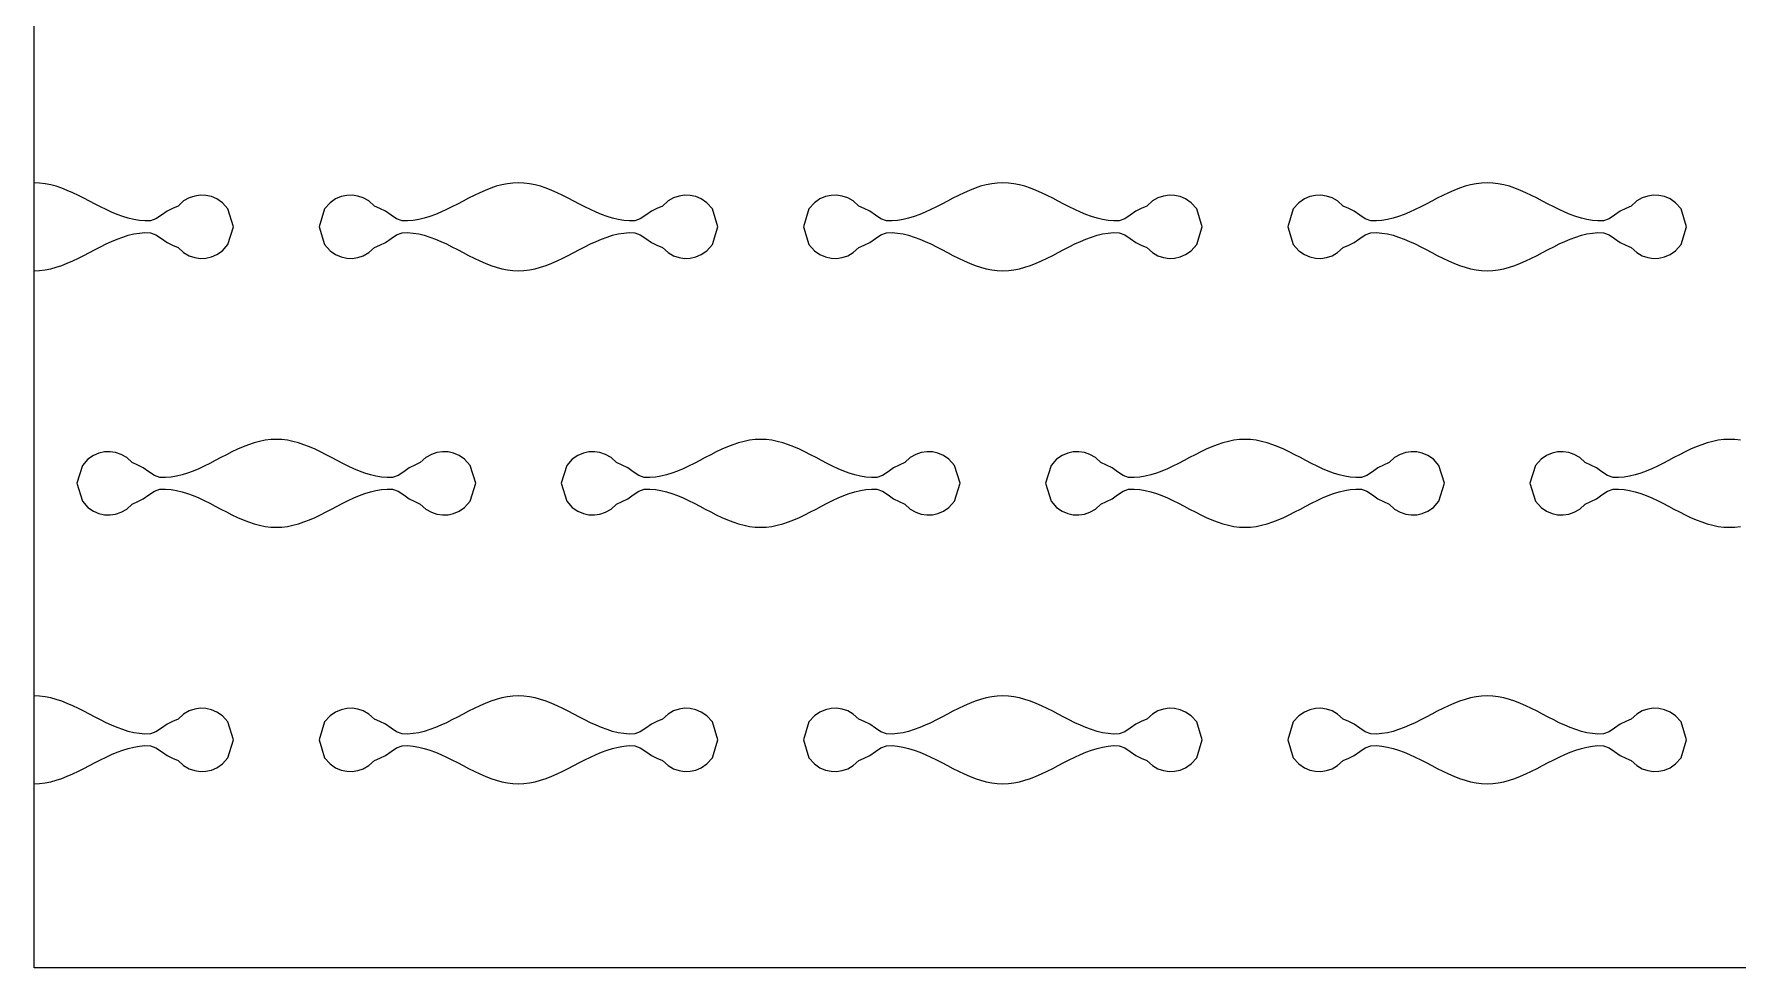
# Model space of a CAD drawing. Header units: millimetres. Extents: x 0 to 120, y 0 to 70.
# Drawn here: x 0 to 59.8, y 0 to 32.8 of the extents above; entities that cross this region are included whole.
import ezdxf

# ---------------------------------------------------------------- set-up
doc = ezdxf.new("R2010")
doc.units = ezdxf.units.MM
doc.layers.add('CUT', color=1, linetype='CONTINUOUS')

msp = doc.modelspace()

# ---------------------------------------------------------------- linework, layer by layer
at = {"layer": 'CUT'}
for points in [[(0, 70), (120, 70), (120, 0), (0, 0), (0, 70)], [(0, 24.46), (0, 24.46), (0.1944, 24.4678), (0.3889, 24.4909), (0.5833, 24.5289), (0.7778, 24.5808), (0.9722, 24.6454), (1.1667, 24.7213), (1.3611, 24.8067), (1.5556, 24.8996), (1.75, 24.9978), (1.9444, 25.0991), (2.1389, 25.2011), (2.3333, 25.3014), (2.5278, 25.3978), (2.7222, 25.488), (2.9167, 25.5698), (3.1111, 25.6414), (3.3056, 25.7012), (3.5, 25.7477), (3.6944, 25.7799), (3.8889, 25.797), (4.0833, 25.793), (4.2778, 25.7199), (4.4722, 25.5914), (4.6667, 25.4541), (4.8611, 25.3579), (5.0556, 25.2712), (5.25, 25.0954), (5.4444, 24.9852), (5.6389, 24.9203), (5.8333, 24.8927), (6.0278, 24.8996), (6.2222, 24.9418), (6.4167, 25.0236), (6.6111, 25.1567), (6.8056, 25.3728), (7, 26), (7, 26), (6.8056, 26.6272), (6.6111, 26.8433), (6.4167, 26.9764), (6.2222, 27.0582), (6.0278, 27.1004), (5.8333, 27.1073), (5.6389, 27.0797), (5.4444, 27.0148), (5.25, 26.9046), (5.0556, 26.7288), (4.8611, 26.6421), (4.6667, 26.5459), (4.4722, 26.4086), (4.2778, 26.2801), (4.0833, 26.207), (3.8889, 26.203), (3.6944, 26.2201), (3.5, 26.2523), (3.3056, 26.2988), (3.1111, 26.3586), (2.9167, 26.4302), (2.7222, 26.512), (2.5278, 26.6022), (2.3333, 26.6986), (2.1389, 26.7989), (1.9444, 26.9009), (1.75, 27.0022), (1.5556, 27.1004), (1.3611, 27.1933), (1.1667, 27.2787), (0.9722, 27.3546), (0.7778, 27.4192), (0.5833, 27.4711), (0.3889, 27.5091), (0.1944, 27.5322), (0, 27.54), (0, 27.54)], [(10, 26), (10.1944, 25.3728), (10.3889, 25.1567), (10.5833, 25.0236), (10.7778, 24.9418), (10.9722, 24.8996), (11.1667, 24.8927), (11.3611, 24.9203), (11.5556, 24.9852), (11.75, 25.0954), (11.9444, 25.2712), (12.1389, 25.3579), (12.3333, 25.4541), (12.5278, 25.5914), (12.7222, 25.7199), (12.9167, 25.793), (13.1111, 25.797), (13.3056, 25.7799), (13.5, 25.7477), (13.6944, 25.7012), (13.8889, 25.6414), (14.0833, 25.5698), (14.2778, 25.488), (14.4722, 25.3978), (14.6667, 25.3014), (14.8611, 25.2011), (15.0556, 25.0991), (15.25, 24.9978), (15.4444, 24.8996), (15.6389, 24.8067), (15.8333, 24.7213), (16.0278, 24.6454), (16.2222, 24.5808), (16.4167, 24.5289), (16.6111, 24.4909), (16.8056, 24.4678), (17, 24.46), (17.1944, 24.4678), (17.3889, 24.4909), (17.5833, 24.5289), (17.7778, 24.5808), (17.9722, 24.6454), (18.1667, 24.7213), (18.3611, 24.8067), (18.5556, 24.8996), (18.75, 24.9978), (18.9444, 25.0991), (19.1389, 25.2011), (19.3333, 25.3014), (19.5278, 25.3978), (19.7222, 25.488), (19.9167, 25.5698), (20.1111, 25.6414), (20.3056, 25.7012), (20.5, 25.7477), (20.6944, 25.7799), (20.8889, 25.797), (21.0833, 25.793), (21.2778, 25.7199), (21.4722, 25.5914), (21.6667, 25.4541), (21.8611, 25.3579), (22.0556, 25.2712), (22.25, 25.0954), (22.4444, 24.9852), (22.6389, 24.9203), (22.8333, 24.8927), (23.0278, 24.8996), (23.2222, 24.9418), (23.4167, 25.0236), (23.6111, 25.1567), (23.8056, 25.3728), (24, 26), (24, 26), (23.8056, 26.6272), (23.6111, 26.8433), (23.4167, 26.9764), (23.2222, 27.0582), (23.0278, 27.1004), (22.8333, 27.1073), (22.6389, 27.0797), (22.4444, 27.0148), (22.25, 26.9046), (22.0556, 26.7288), (21.8611, 26.6421), (21.6667, 26.5459), (21.4722, 26.4086), (21.2778, 26.2801), (21.0833, 26.207), (20.8889, 26.203), (20.6944, 26.2201), (20.5, 26.2523), (20.3056, 26.2988), (20.1111, 26.3586), (19.9167, 26.4302), (19.7222, 26.512), (19.5278, 26.6022), (19.3333, 26.6986), (19.1389, 26.7989), (18.9444, 26.9009), (18.75, 27.0022), (18.5556, 27.1004), (18.3611, 27.1933), (18.1667, 27.2787), (17.9722, 27.3546), (17.7778, 27.4192), (17.5833, 27.4711), (17.3889, 27.5091), (17.1944, 27.5322), (17, 27.54), (16.8056, 27.5322), (16.6111, 27.5091), (16.4167, 27.4711), (16.2222, 27.4192), (16.0278, 27.3546), (15.8333, 27.2787), (15.6389, 27.1933), (15.4444, 27.1004), (15.25, 27.0022), (15.0556, 26.9009), (14.8611, 26.7989), (14.6667, 26.6986), (14.4722, 26.6022), (14.2778, 26.512), (14.0833, 26.4302), (13.8889, 26.3586), (13.6944, 26.2988), (13.5, 26.2523), (13.3056, 26.2201), (13.1111, 26.203), (12.9167, 26.207), (12.7222, 26.2801), (12.5278, 26.4086), (12.3333, 26.5459), (12.1389, 26.6421), (11.9444, 26.7288), (11.75, 26.9046), (11.5556, 27.0148), (11.3611, 27.0797), (11.1667, 27.1073), (10.9722, 27.1004), (10.7778, 27.0582), (10.5833, 26.9764), (10.3889, 26.8433), (10.1944, 26.6272), (10, 26), (10, 26)], [(27, 26), (27.1944, 25.3728), (27.3889, 25.1567), (27.5833, 25.0236), (27.7778, 24.9418), (27.9722, 24.8996), (28.1667, 24.8927), (28.3611, 24.9203), (28.5556, 24.9852), (28.75, 25.0954), (28.9444, 25.2712), (29.1389, 25.3579), (29.3333, 25.4541), (29.5278, 25.5914), (29.7222, 25.7199), (29.9167, 25.793), (30.1111, 25.797), (30.3056, 25.7799), (30.5, 25.7477), (30.6944, 25.7012), (30.8889, 25.6414), (31.0833, 25.5698), (31.2778, 25.488), (31.4722, 25.3978), (31.6667, 25.3014), (31.8611, 25.2011), (32.0556, 25.0991), (32.25, 24.9978), (32.4444, 24.8996), (32.6389, 24.8067), (32.8333, 24.7213), (33.0278, 24.6454), (33.2222, 24.5808), (33.4167, 24.5289), (33.6111, 24.4909), (33.8056, 24.4678), (34, 24.46), (34.1944, 24.4678), (34.3889, 24.4909), (34.5833, 24.5289), (34.7778, 24.5808), (34.9722, 24.6454), (35.1667, 24.7213), (35.3611, 24.8067), (35.5556, 24.8996), (35.75, 24.9978), (35.9444, 25.0991), (36.1389, 25.2011), (36.3333, 25.3014), (36.5278, 25.3978), (36.7222, 25.488), (36.9167, 25.5698), (37.1111, 25.6414), (37.3056, 25.7012), (37.5, 25.7477), (37.6944, 25.7799), (37.8889, 25.797), (38.0833, 25.793), (38.2778, 25.7199), (38.4722, 25.5914), (38.6667, 25.4541), (38.8611, 25.3579), (39.0556, 25.2712), (39.25, 25.0954), (39.4444, 24.9852), (39.6389, 24.9203), (39.8333, 24.8927), (40.0278, 24.8996), (40.2222, 24.9418), (40.4167, 25.0236), (40.6111, 25.1567), (40.8056, 25.3728), (41, 26), (41, 26), (40.8056, 26.6272), (40.6111, 26.8433), (40.4167, 26.9764), (40.2222, 27.0582), (40.0278, 27.1004), (39.8333, 27.1073), (39.6389, 27.0797), (39.4444, 27.0148), (39.25, 26.9046), (39.0556, 26.7288), (38.8611, 26.6421), (38.6667, 26.5459), (38.4722, 26.4086), (38.2778, 26.2801), (38.0833, 26.207), (37.8889, 26.203), (37.6944, 26.2201), (37.5, 26.2523), (37.3056, 26.2988), (37.1111, 26.3586), (36.9167, 26.4302), (36.7222, 26.512), (36.5278, 26.6022), (36.3333, 26.6986), (36.1389, 26.7989), (35.9444, 26.9009), (35.75, 27.0022), (35.5556, 27.1004), (35.3611, 27.1933), (35.1667, 27.2787), (34.9722, 27.3546), (34.7778, 27.4192), (34.5833, 27.4711), (34.3889, 27.5091), (34.1944, 27.5322), (34, 27.54), (33.8056, 27.5322), (33.6111, 27.5091), (33.4167, 27.4711), (33.2222, 27.4192), (33.0278, 27.3546), (32.8333, 27.2787), (32.6389, 27.1933), (32.4444, 27.1004), (32.25, 27.0022), (32.0556, 26.9009), (31.8611, 26.7989), (31.6667, 26.6986), (31.4722, 26.6022), (31.2778, 26.512), (31.0833, 26.4302), (30.8889, 26.3586), (30.6944, 26.2988), (30.5, 26.2523), (30.3056, 26.2201), (30.1111, 26.203), (29.9167, 26.207), (29.7222, 26.2801), (29.5278, 26.4086), (29.3333, 26.5459), (29.1389, 26.6421), (28.9444, 26.7288), (28.75, 26.9046), (28.5556, 27.0148), (28.3611, 27.0797), (28.1667, 27.1073), (27.9722, 27.1004), (27.7778, 27.0582), (27.5833, 26.9764), (27.3889, 26.8433), (27.1944, 26.6272), (27, 26), (27, 26)], [(44, 26), (44.1944, 25.3728), (44.3889, 25.1567), (44.5833, 25.0236), (44.7778, 24.9418), (44.9722, 24.8996), (45.1667, 24.8927), (45.3611, 24.9203), (45.5556, 24.9852), (45.75, 25.0954), (45.9444, 25.2712), (46.1389, 25.3579), (46.3333, 25.4541), (46.5278, 25.5914), (46.7222, 25.7199), (46.9167, 25.793), (47.1111, 25.797), (47.3056, 25.7799), (47.5, 25.7477), (47.6944, 25.7012), (47.8889, 25.6414), (48.0833, 25.5698), (48.2778, 25.488), (48.4722, 25.3978), (48.6667, 25.3014), (48.8611, 25.2011), (49.0556, 25.0991), (49.25, 24.9978), (49.4444, 24.8996), (49.6389, 24.8067), (49.8333, 24.7213), (50.0278, 24.6454), (50.2222, 24.5808), (50.4167, 24.5289), (50.6111, 24.4909), (50.8056, 24.4678), (51, 24.46), (51.1944, 24.4678), (51.3889, 24.4909), (51.5833, 24.5289), (51.7778, 24.5808), (51.9722, 24.6454), (52.1667, 24.7213), (52.3611, 24.8067), (52.5556, 24.8996), (52.75, 24.9978), (52.9444, 25.0991), (53.1389, 25.2011), (53.3333, 25.3014), (53.5278, 25.3978), (53.7222, 25.488), (53.9167, 25.5698), (54.1111, 25.6414), (54.3056, 25.7012), (54.5, 25.7477), (54.6944, 25.7799), (54.8889, 25.797), (55.0833, 25.793), (55.2778, 25.7199), (55.4722, 25.5914), (55.6667, 25.4541), (55.8611, 25.3579), (56.0556, 25.2712), (56.25, 25.0954), (56.4444, 24.9852), (56.6389, 24.9203), (56.8333, 24.8927), (57.0278, 24.8996), (57.2222, 24.9418), (57.4167, 25.0236), (57.6111, 25.1567), (57.8056, 25.3728), (58, 26), (58, 26), (57.8056, 26.6272), (57.6111, 26.8433), (57.4167, 26.9764), (57.2222, 27.0582), (57.0278, 27.1004), (56.8333, 27.1073), (56.6389, 27.0797), (56.4444, 27.0148), (56.25, 26.9046), (56.0556, 26.7288), (55.8611, 26.6421), (55.6667, 26.5459), (55.4722, 26.4086), (55.2778, 26.2801), (55.0833, 26.207), (54.8889, 26.203), (54.6944, 26.2201), (54.5, 26.2523), (54.3056, 26.2988), (54.1111, 26.3586), (53.9167, 26.4302), (53.7222, 26.512), (53.5278, 26.6022), (53.3333, 26.6986), (53.1389, 26.7989), (52.9444, 26.9009), (52.75, 27.0022), (52.5556, 27.1004), (52.3611, 27.1933), (52.1667, 27.2787), (51.9722, 27.3546), (51.7778, 27.4192), (51.5833, 27.4711), (51.3889, 27.5091), (51.1944, 27.5322), (51, 27.54), (50.8056, 27.5322), (50.6111, 27.5091), (50.4167, 27.4711), (50.2222, 27.4192), (50.0278, 27.3546), (49.8333, 27.2787), (49.6389, 27.1933), (49.4444, 27.1004), (49.25, 27.0022), (49.0556, 26.9009), (48.8611, 26.7989), (48.6667, 26.6986), (48.4722, 26.6022), (48.2778, 26.512), (48.0833, 26.4302), (47.8889, 26.3586), (47.6944, 26.2988), (47.5, 26.2523), (47.3056, 26.2201), (47.1111, 26.203), (46.9167, 26.207), (46.7222, 26.2801), (46.5278, 26.4086), (46.3333, 26.5459), (46.1389, 26.6421), (45.9444, 26.7288), (45.75, 26.9046), (45.5556, 27.0148), (45.3611, 27.0797), (45.1667, 27.1073), (44.9722, 27.1004), (44.7778, 27.0582), (44.5833, 26.9764), (44.3889, 26.8433), (44.1944, 26.6272), (44, 26), (44, 26)], [(1.5, 17), (1.6944, 16.3728), (1.8889, 16.1567), (2.0833, 16.0236), (2.2778, 15.9418), (2.4722, 15.8996), (2.6667, 15.8927), (2.8611, 15.9203), (3.0556, 15.9852), (3.25, 16.0954), (3.4444, 16.2712), (3.6389, 16.3579), (3.8333, 16.4541), (4.0278, 16.5914), (4.2222, 16.7199), (4.4167, 16.793), (4.6111, 16.797), (4.8056, 16.7799), (5, 16.7477), (5.1944, 16.7012), (5.3889, 16.6414), (5.5833, 16.5698), (5.7778, 16.488), (5.9722, 16.3978), (6.1667, 16.3014), (6.3611, 16.2011), (6.5556, 16.0991), (6.75, 15.9978), (6.9444, 15.8996), (7.1389, 15.8067), (7.3333, 15.7213), (7.5278, 15.6454), (7.7222, 15.5808), (7.9167, 15.5289), (8.1111, 15.4909), (8.3056, 15.4678), (8.5, 15.46), (8.6944, 15.4678), (8.8889, 15.4909), (9.0833, 15.5289), (9.2778, 15.5808), (9.4722, 15.6454), (9.6667, 15.7213), (9.8611, 15.8067), (10.0556, 15.8996), (10.25, 15.9978), (10.4444, 16.0991), (10.6389, 16.2011), (10.8333, 16.3014), (11.0278, 16.3978), (11.2222, 16.488), (11.4167, 16.5698), (11.6111, 16.6414), (11.8056, 16.7012), (12, 16.7477), (12.1944, 16.7799), (12.3889, 16.797), (12.5833, 16.793), (12.7778, 16.7199), (12.9722, 16.5914), (13.1667, 16.4541), (13.3611, 16.3579), (13.5556, 16.2712), (13.75, 16.0954), (13.9444, 15.9852), (14.1389, 15.9203), (14.3333, 15.8927), (14.5278, 15.8996), (14.7222, 15.9418), (14.9167, 16.0236), (15.1111, 16.1567), (15.3056, 16.3728), (15.5, 17), (15.5, 17), (15.3056, 17.6272), (15.1111, 17.8433), (14.9167, 17.9764), (14.7222, 18.0582), (14.5278, 18.1004), (14.3333, 18.1073), (14.1389, 18.0797), (13.9444, 18.0148), (13.75, 17.9046), (13.5556, 17.7288), (13.3611, 17.6421), (13.1667, 17.5459), (12.9722, 17.4086), (12.7778, 17.2801), (12.5833, 17.207), (12.3889, 17.203), (12.1944, 17.2201), (12, 17.2523), (11.8056, 17.2988), (11.6111, 17.3586), (11.4167, 17.4302), (11.2222, 17.512), (11.0278, 17.6022), (10.8333, 17.6986), (10.6389, 17.7989), (10.4444, 17.9009), (10.25, 18.0022), (10.0556, 18.1004), (9.8611, 18.1933), (9.6667, 18.2787), (9.4722, 18.3546), (9.2778, 18.4192), (9.0833, 18.4711), (8.8889, 18.5091), (8.6944, 18.5322), (8.5, 18.54), (8.3056, 18.5322), (8.1111, 18.5091), (7.9167, 18.4711), (7.7222, 18.4192), (7.5278, 18.3546), (7.3333, 18.2787), (7.1389, 18.1933), (6.9444, 18.1004), (6.75, 18.0022), (6.5556, 17.9009), (6.3611, 17.7989), (6.1667, 17.6986), (5.9722, 17.6022), (5.7778, 17.512), (5.5833, 17.4302), (5.3889, 17.3586), (5.1944, 17.2988), (5, 17.2523), (4.8056, 17.2201), (4.6111, 17.203), (4.4167, 17.207), (4.2222, 17.2801), (4.0278, 17.4086), (3.8333, 17.5459), (3.6389, 17.6421), (3.4444, 17.7288), (3.25, 17.9046), (3.0556, 18.0148), (2.8611, 18.0797), (2.6667, 18.1073), (2.4722, 18.1004), (2.2778, 18.0582), (2.0833, 17.9764), (1.8889, 17.8433), (1.6944, 17.6272), (1.5, 17), (1.5, 17)], [(18.5, 17), (18.6944, 16.3728), (18.8889, 16.1567), (19.0833, 16.0236), (19.2778, 15.9418), (19.4722, 15.8996), (19.6667, 15.8927), (19.8611, 15.9203), (20.0556, 15.9852), (20.25, 16.0954), (20.4444, 16.2712), (20.6389, 16.3579), (20.8333, 16.4541), (21.0278, 16.5914), (21.2222, 16.7199), (21.4167, 16.793), (21.6111, 16.797), (21.8056, 16.7799), (22, 16.7477), (22.1944, 16.7012), (22.3889, 16.6414), (22.5833, 16.5698), (22.7778, 16.488), (22.9722, 16.3978), (23.1667, 16.3014), (23.3611, 16.2011), (23.5556, 16.0991), (23.75, 15.9978), (23.9444, 15.8996), (24.1389, 15.8067), (24.3333, 15.7213), (24.5278, 15.6454), (24.7222, 15.5808), (24.9167, 15.5289), (25.1111, 15.4909), (25.3056, 15.4678), (25.5, 15.46), (25.6944, 15.4678), (25.8889, 15.4909), (26.0833, 15.5289), (26.2778, 15.5808), (26.4722, 15.6454), (26.6667, 15.7213), (26.8611, 15.8067), (27.0556, 15.8996), (27.25, 15.9978), (27.4444, 16.0991), (27.6389, 16.2011), (27.8333, 16.3014), (28.0278, 16.3978), (28.2222, 16.488), (28.4167, 16.5698), (28.6111, 16.6414), (28.8056, 16.7012), (29, 16.7477), (29.1944, 16.7799), (29.3889, 16.797), (29.5833, 16.793), (29.7778, 16.7199), (29.9722, 16.5914), (30.1667, 16.4541), (30.3611, 16.3579), (30.5556, 16.2712), (30.75, 16.0954), (30.9444, 15.9852), (31.1389, 15.9203), (31.3333, 15.8927), (31.5278, 15.8996), (31.7222, 15.9418), (31.9167, 16.0236), (32.1111, 16.1567), (32.3056, 16.3728), (32.5, 17), (32.5, 17), (32.3056, 17.6272), (32.1111, 17.8433), (31.9167, 17.9764), (31.7222, 18.0582), (31.5278, 18.1004), (31.3333, 18.1073), (31.1389, 18.0797), (30.9444, 18.0148), (30.75, 17.9046), (30.5556, 17.7288), (30.3611, 17.6421), (30.1667, 17.5459), (29.9722, 17.4086), (29.7778, 17.2801), (29.5833, 17.207), (29.3889, 17.203), (29.1944, 17.2201), (29, 17.2523), (28.8056, 17.2988), (28.6111, 17.3586), (28.4167, 17.4302), (28.2222, 17.512), (28.0278, 17.6022), (27.8333, 17.6986), (27.6389, 17.7989), (27.4444, 17.9009), (27.25, 18.0022), (27.0556, 18.1004), (26.8611, 18.1933), (26.6667, 18.2787), (26.4722, 18.3546), (26.2778, 18.4192), (26.0833, 18.4711), (25.8889, 18.5091), (25.6944, 18.5322), (25.5, 18.54), (25.3056, 18.5322), (25.1111, 18.5091), (24.9167, 18.4711), (24.7222, 18.4192), (24.5278, 18.3546), (24.3333, 18.2787), (24.1389, 18.1933), (23.9444, 18.1004), (23.75, 18.0022), (23.5556, 17.9009), (23.3611, 17.7989), (23.1667, 17.6986), (22.9722, 17.6022), (22.7778, 17.512), (22.5833, 17.4302), (22.3889, 17.3586), (22.1944, 17.2988), (22, 17.2523), (21.8056, 17.2201), (21.6111, 17.203), (21.4167, 17.207), (21.2222, 17.2801), (21.0278, 17.4086), (20.8333, 17.5459), (20.6389, 17.6421), (20.4444, 17.7288), (20.25, 17.9046), (20.0556, 18.0148), (19.8611, 18.0797), (19.6667, 18.1073), (19.4722, 18.1004), (19.2778, 18.0582), (19.0833, 17.9764), (18.8889, 17.8433), (18.6944, 17.6272), (18.5, 17), (18.5, 17)], [(35.5, 17), (35.6944, 16.3728), (35.8889, 16.1567), (36.0833, 16.0236), (36.2778, 15.9418), (36.4722, 15.8996), (36.6667, 15.8927), (36.8611, 15.9203), (37.0556, 15.9852), (37.25, 16.0954), (37.4444, 16.2712), (37.6389, 16.3579), (37.8333, 16.4541), (38.0278, 16.5914), (38.2222, 16.7199), (38.4167, 16.793), (38.6111, 16.797), (38.8056, 16.7799), (39, 16.7477), (39.1944, 16.7012), (39.3889, 16.6414), (39.5833, 16.5698), (39.7778, 16.488), (39.9722, 16.3978), (40.1667, 16.3014), (40.3611, 16.2011), (40.5556, 16.0991), (40.75, 15.9978), (40.9444, 15.8996), (41.1389, 15.8067), (41.3333, 15.7213), (41.5278, 15.6454), (41.7222, 15.5808), (41.9167, 15.5289), (42.1111, 15.4909), (42.3056, 15.4678), (42.5, 15.46), (42.6944, 15.4678), (42.8889, 15.4909), (43.0833, 15.5289), (43.2778, 15.5808), (43.4722, 15.6454), (43.6667, 15.7213), (43.8611, 15.8067), (44.0556, 15.8996), (44.25, 15.9978), (44.4444, 16.0991), (44.6389, 16.2011), (44.8333, 16.3014), (45.0278, 16.3978), (45.2222, 16.488), (45.4167, 16.5698), (45.6111, 16.6414), (45.8056, 16.7012), (46, 16.7477), (46.1944, 16.7799), (46.3889, 16.797), (46.5833, 16.793), (46.7778, 16.7199), (46.9722, 16.5914), (47.1667, 16.4541), (47.3611, 16.3579), (47.5556, 16.2712), (47.75, 16.0954), (47.9444, 15.9852), (48.1389, 15.9203), (48.3333, 15.8927), (48.5278, 15.8996), (48.7222, 15.9418), (48.9167, 16.0236), (49.1111, 16.1567), (49.3056, 16.3728), (49.5, 17), (49.5, 17), (49.3056, 17.6272), (49.1111, 17.8433), (48.9167, 17.9764), (48.7222, 18.0582), (48.5278, 18.1004), (48.3333, 18.1073), (48.1389, 18.0797), (47.9444, 18.0148), (47.75, 17.9046), (47.5556, 17.7288), (47.3611, 17.6421), (47.1667, 17.5459), (46.9722, 17.4086), (46.7778, 17.2801), (46.5833, 17.207), (46.3889, 17.203), (46.1944, 17.2201), (46, 17.2523), (45.8056, 17.2988), (45.6111, 17.3586), (45.4167, 17.4302), (45.2222, 17.512), (45.0278, 17.6022), (44.8333, 17.6986), (44.6389, 17.7989), (44.4444, 17.9009), (44.25, 18.0022), (44.0556, 18.1004), (43.8611, 18.1933), (43.6667, 18.2787), (43.4722, 18.3546), (43.2778, 18.4192), (43.0833, 18.4711), (42.8889, 18.5091), (42.6944, 18.5322), (42.5, 18.54), (42.3056, 18.5322), (42.1111, 18.5091), (41.9167, 18.4711), (41.7222, 18.4192), (41.5278, 18.3546), (41.3333, 18.2787), (41.1389, 18.1933), (40.9444, 18.1004), (40.75, 18.0022), (40.5556, 17.9009), (40.3611, 17.7989), (40.1667, 17.6986), (39.9722, 17.6022), (39.7778, 17.512), (39.5833, 17.4302), (39.3889, 17.3586), (39.1944, 17.2988), (39, 17.2523), (38.8056, 17.2201), (38.6111, 17.203), (38.4167, 17.207), (38.2222, 17.2801), (38.0278, 17.4086), (37.8333, 17.5459), (37.6389, 17.6421), (37.4444, 17.7288), (37.25, 17.9046), (37.0556, 18.0148), (36.8611, 18.0797), (36.6667, 18.1073), (36.4722, 18.1004), (36.2778, 18.0582), (36.0833, 17.9764), (35.8889, 17.8433), (35.6944, 17.6272), (35.5, 17), (35.5, 17)], [(59.8889, 18.5091), (59.6944, 18.5322), (59.5, 18.54), (59.3056, 18.5322), (59.1111, 18.5091), (58.9167, 18.4711), (58.7222, 18.4192), (58.5278, 18.3546), (58.3333, 18.2787), (58.1389, 18.1933), (57.9444, 18.1004), (57.75, 18.0022), (57.5556, 17.9009), (57.3611, 17.7989), (57.1667, 17.6986), (56.9722, 17.6022), (56.7778, 17.512), (56.5833, 17.4302), (56.3889, 17.3586), (56.1944, 17.2988), (56, 17.2523), (55.8056, 17.2201), (55.6111, 17.203), (55.4167, 17.207), (55.2222, 17.2801), (55.0278, 17.4086), (54.8333, 17.5459), (54.6389, 17.6421), (54.4444, 17.7288), (54.25, 17.9046), (54.0556, 18.0148), (53.8611, 18.0797), (53.6667, 18.1073), (53.4722, 18.1004), (53.2778, 18.0582), (53.0833, 17.9764), (52.8889, 17.8433), (52.6944, 17.6272), (52.5, 17), (52.5, 17)], [(52.5, 17), (52.6944, 16.3728), (52.8889, 16.1567), (53.0833, 16.0236), (53.2778, 15.9418), (53.4722, 15.8996), (53.6667, 15.8927), (53.8611, 15.9203), (54.0556, 15.9852), (54.25, 16.0954), (54.4444, 16.2712), (54.6389, 16.3579), (54.8333, 16.4541), (55.0278, 16.5914), (55.2222, 16.7199), (55.4167, 16.793), (55.6111, 16.797), (55.8056, 16.7799), (56, 16.7477), (56.1944, 16.7012), (56.3889, 16.6414), (56.5833, 16.5698), (56.7778, 16.488), (56.9722, 16.3978), (57.1667, 16.3014), (57.3611, 16.2011), (57.5556, 16.0991), (57.75, 15.9978), (57.9444, 15.8996), (58.1389, 15.8067), (58.3333, 15.7213), (58.5278, 15.6454), (58.7222, 15.5808), (58.9167, 15.5289), (59.1111, 15.4909), (59.3056, 15.4678), (59.5, 15.46), (59.6944, 15.4678), (59.8889, 15.4909)], [(0, 6.46), (0, 6.46), (0.1944, 6.4678), (0.3889, 6.4909), (0.5833, 6.5289), (0.7778, 6.5808), (0.9722, 6.6454), (1.1667, 6.7213), (1.3611, 6.8067), (1.5556, 6.8996), (1.75, 6.9978), (1.9444, 7.0991), (2.1389, 7.2011), (2.3333, 7.3014), (2.5278, 7.3978), (2.7222, 7.488), (2.9167, 7.5698), (3.1111, 7.6414), (3.3056, 7.7012), (3.5, 7.7477), (3.6944, 7.7799), (3.8889, 7.797), (4.0833, 7.793), (4.2778, 7.7199), (4.4722, 7.5914), (4.6667, 7.4541), (4.8611, 7.3579), (5.0556, 7.2712), (5.25, 7.0954), (5.4444, 6.9852), (5.6389, 6.9203), (5.8333, 6.8927), (6.0278, 6.8996), (6.2222, 6.9418), (6.4167, 7.0236), (6.6111, 7.1567), (6.8056, 7.3728), (7, 8), (7, 8), (6.8056, 8.6272), (6.6111, 8.8433), (6.4167, 8.9764), (6.2222, 9.0582), (6.0278, 9.1004), (5.8333, 9.1073), (5.6389, 9.0797), (5.4444, 9.0148), (5.25, 8.9046), (5.0556, 8.7288), (4.8611, 8.6421), (4.6667, 8.5459), (4.4722, 8.4086), (4.2778, 8.2801), (4.0833, 8.207), (3.8889, 8.203), (3.6944, 8.2201), (3.5, 8.2523), (3.3056, 8.2988), (3.1111, 8.3586), (2.9167, 8.4302), (2.7222, 8.512), (2.5278, 8.6022), (2.3333, 8.6986), (2.1389, 8.7989), (1.9444, 8.9009), (1.75, 9.0022), (1.5556, 9.1004), (1.3611, 9.1933), (1.1667, 9.2787), (0.9722, 9.3546), (0.7778, 9.4192), (0.5833, 9.4711), (0.3889, 9.5091), (0.1944, 9.5322), (0, 9.54), (0, 9.54)], [(10, 8), (10.1944, 7.3728), (10.3889, 7.1567), (10.5833, 7.0236), (10.7778, 6.9418), (10.9722, 6.8996), (11.1667, 6.8927), (11.3611, 6.9203), (11.5556, 6.9852), (11.75, 7.0954), (11.9444, 7.2712), (12.1389, 7.3579), (12.3333, 7.4541), (12.5278, 7.5914), (12.7222, 7.7199), (12.9167, 7.793), (13.1111, 7.797), (13.3056, 7.7799), (13.5, 7.7477), (13.6944, 7.7012), (13.8889, 7.6414), (14.0833, 7.5698), (14.2778, 7.488), (14.4722, 7.3978), (14.6667, 7.3014), (14.8611, 7.2011), (15.0556, 7.0991), (15.25, 6.9978), (15.4444, 6.8996), (15.6389, 6.8067), (15.8333, 6.7213), (16.0278, 6.6454), (16.2222, 6.5808), (16.4167, 6.5289), (16.6111, 6.4909), (16.8056, 6.4678), (17, 6.46), (17.1944, 6.4678), (17.3889, 6.4909), (17.5833, 6.5289), (17.7778, 6.5808), (17.9722, 6.6454), (18.1667, 6.7213), (18.3611, 6.8067), (18.5556, 6.8996), (18.75, 6.9978), (18.9444, 7.0991), (19.1389, 7.2011), (19.3333, 7.3014), (19.5278, 7.3978), (19.7222, 7.488), (19.9167, 7.5698), (20.1111, 7.6414), (20.3056, 7.7012), (20.5, 7.7477), (20.6944, 7.7799), (20.8889, 7.797), (21.0833, 7.793), (21.2778, 7.7199), (21.4722, 7.5914), (21.6667, 7.4541), (21.8611, 7.3579), (22.0556, 7.2712), (22.25, 7.0954), (22.4444, 6.9852), (22.6389, 6.9203), (22.8333, 6.8927), (23.0278, 6.8996), (23.2222, 6.9418), (23.4167, 7.0236), (23.6111, 7.1567), (23.8056, 7.3728), (24, 8), (24, 8), (23.8056, 8.6272), (23.6111, 8.8433), (23.4167, 8.9764), (23.2222, 9.0582), (23.0278, 9.1004), (22.8333, 9.1073), (22.6389, 9.0797), (22.4444, 9.0148), (22.25, 8.9046), (22.0556, 8.7288), (21.8611, 8.6421), (21.6667, 8.5459), (21.4722, 8.4086), (21.2778, 8.2801), (21.0833, 8.207), (20.8889, 8.203), (20.6944, 8.2201), (20.5, 8.2523), (20.3056, 8.2988), (20.1111, 8.3586), (19.9167, 8.4302), (19.7222, 8.512), (19.5278, 8.6022), (19.3333, 8.6986), (19.1389, 8.7989), (18.9444, 8.9009), (18.75, 9.0022), (18.5556, 9.1004), (18.3611, 9.1933), (18.1667, 9.2787), (17.9722, 9.3546), (17.7778, 9.4192), (17.5833, 9.4711), (17.3889, 9.5091), (17.1944, 9.5322), (17, 9.54), (16.8056, 9.5322), (16.6111, 9.5091), (16.4167, 9.4711), (16.2222, 9.4192), (16.0278, 9.3546), (15.8333, 9.2787), (15.6389, 9.1933), (15.4444, 9.1004), (15.25, 9.0022), (15.0556, 8.9009), (14.8611, 8.7989), (14.6667, 8.6986), (14.4722, 8.6022), (14.2778, 8.512), (14.0833, 8.4302), (13.8889, 8.3586), (13.6944, 8.2988), (13.5, 8.2523), (13.3056, 8.2201), (13.1111, 8.203), (12.9167, 8.207), (12.7222, 8.2801), (12.5278, 8.4086), (12.3333, 8.5459), (12.1389, 8.6421), (11.9444, 8.7288), (11.75, 8.9046), (11.5556, 9.0148), (11.3611, 9.0797), (11.1667, 9.1073), (10.9722, 9.1004), (10.7778, 9.0582), (10.5833, 8.9764), (10.3889, 8.8433), (10.1944, 8.6272), (10, 8), (10, 8)], [(27, 8), (27.1944, 7.3728), (27.3889, 7.1567), (27.5833, 7.0236), (27.7778, 6.9418), (27.9722, 6.8996), (28.1667, 6.8927), (28.3611, 6.9203), (28.5556, 6.9852), (28.75, 7.0954), (28.9444, 7.2712), (29.1389, 7.3579), (29.3333, 7.4541), (29.5278, 7.5914), (29.7222, 7.7199), (29.9167, 7.793), (30.1111, 7.797), (30.3056, 7.7799), (30.5, 7.7477), (30.6944, 7.7012), (30.8889, 7.6414), (31.0833, 7.5698), (31.2778, 7.488), (31.4722, 7.3978), (31.6667, 7.3014), (31.8611, 7.2011), (32.0556, 7.0991), (32.25, 6.9978), (32.4444, 6.8996), (32.6389, 6.8067), (32.8333, 6.7213), (33.0278, 6.6454), (33.2222, 6.5808), (33.4167, 6.5289), (33.6111, 6.4909), (33.8056, 6.4678), (34, 6.46), (34.1944, 6.4678), (34.3889, 6.4909), (34.5833, 6.5289), (34.7778, 6.5808), (34.9722, 6.6454), (35.1667, 6.7213), (35.3611, 6.8067), (35.5556, 6.8996), (35.75, 6.9978), (35.9444, 7.0991), (36.1389, 7.2011), (36.3333, 7.3014), (36.5278, 7.3978), (36.7222, 7.488), (36.9167, 7.5698), (37.1111, 7.6414), (37.3056, 7.7012), (37.5, 7.7477), (37.6944, 7.7799), (37.8889, 7.797), (38.0833, 7.793), (38.2778, 7.7199), (38.4722, 7.5914), (38.6667, 7.4541), (38.8611, 7.3579), (39.0556, 7.2712), (39.25, 7.0954), (39.4444, 6.9852), (39.6389, 6.9203), (39.8333, 6.8927), (40.0278, 6.8996), (40.2222, 6.9418), (40.4167, 7.0236), (40.6111, 7.1567), (40.8056, 7.3728), (41, 8), (41, 8), (40.8056, 8.6272), (40.6111, 8.8433), (40.4167, 8.9764), (40.2222, 9.0582), (40.0278, 9.1004), (39.8333, 9.1073), (39.6389, 9.0797), (39.4444, 9.0148), (39.25, 8.9046), (39.0556, 8.7288), (38.8611, 8.6421), (38.6667, 8.5459), (38.4722, 8.4086), (38.2778, 8.2801), (38.0833, 8.207), (37.8889, 8.203), (37.6944, 8.2201), (37.5, 8.2523), (37.3056, 8.2988), (37.1111, 8.3586), (36.9167, 8.4302), (36.7222, 8.512), (36.5278, 8.6022), (36.3333, 8.6986), (36.1389, 8.7989), (35.9444, 8.9009), (35.75, 9.0022), (35.5556, 9.1004), (35.3611, 9.1933), (35.1667, 9.2787), (34.9722, 9.3546), (34.7778, 9.4192), (34.5833, 9.4711), (34.3889, 9.5091), (34.1944, 9.5322), (34, 9.54), (33.8056, 9.5322), (33.6111, 9.5091), (33.4167, 9.4711), (33.2222, 9.4192), (33.0278, 9.3546), (32.8333, 9.2787), (32.6389, 9.1933), (32.4444, 9.1004), (32.25, 9.0022), (32.0556, 8.9009), (31.8611, 8.7989), (31.6667, 8.6986), (31.4722, 8.6022), (31.2778, 8.512), (31.0833, 8.4302), (30.8889, 8.3586), (30.6944, 8.2988), (30.5, 8.2523), (30.3056, 8.2201), (30.1111, 8.203), (29.9167, 8.207), (29.7222, 8.2801), (29.5278, 8.4086), (29.3333, 8.5459), (29.1389, 8.6421), (28.9444, 8.7288), (28.75, 8.9046), (28.5556, 9.0148), (28.3611, 9.0797), (28.1667, 9.1073), (27.9722, 9.1004), (27.7778, 9.0582), (27.5833, 8.9764), (27.3889, 8.8433), (27.1944, 8.6272), (27, 8), (27, 8)], [(44, 8), (44.1944, 7.3728), (44.3889, 7.1567), (44.5833, 7.0236), (44.7778, 6.9418), (44.9722, 6.8996), (45.1667, 6.8927), (45.3611, 6.9203), (45.5556, 6.9852), (45.75, 7.0954), (45.9444, 7.2712), (46.1389, 7.3579), (46.3333, 7.4541), (46.5278, 7.5914), (46.7222, 7.7199), (46.9167, 7.793), (47.1111, 7.797), (47.3056, 7.7799), (47.5, 7.7477), (47.6944, 7.7012), (47.8889, 7.6414), (48.0833, 7.5698), (48.2778, 7.488), (48.4722, 7.3978), (48.6667, 7.3014), (48.8611, 7.2011), (49.0556, 7.0991), (49.25, 6.9978), (49.4444, 6.8996), (49.6389, 6.8067), (49.8333, 6.7213), (50.0278, 6.6454), (50.2222, 6.5808), (50.4167, 6.5289), (50.6111, 6.4909), (50.8056, 6.4678), (51, 6.46), (51.1944, 6.4678), (51.3889, 6.4909), (51.5833, 6.5289), (51.7778, 6.5808), (51.9722, 6.6454), (52.1667, 6.7213), (52.3611, 6.8067), (52.5556, 6.8996), (52.75, 6.9978), (52.9444, 7.0991), (53.1389, 7.2011), (53.3333, 7.3014), (53.5278, 7.3978), (53.7222, 7.488), (53.9167, 7.5698), (54.1111, 7.6414), (54.3056, 7.7012), (54.5, 7.7477), (54.6944, 7.7799), (54.8889, 7.797), (55.0833, 7.793), (55.2778, 7.7199), (55.4722, 7.5914), (55.6667, 7.4541), (55.8611, 7.3579), (56.0556, 7.2712), (56.25, 7.0954), (56.4444, 6.9852), (56.6389, 6.9203), (56.8333, 6.8927), (57.0278, 6.8996), (57.2222, 6.9418), (57.4167, 7.0236), (57.6111, 7.1567), (57.8056, 7.3728), (58, 8), (58, 8), (57.8056, 8.6272), (57.6111, 8.8433), (57.4167, 8.9764), (57.2222, 9.0582), (57.0278, 9.1004), (56.8333, 9.1073), (56.6389, 9.0797), (56.4444, 9.0148), (56.25, 8.9046), (56.0556, 8.7288), (55.8611, 8.6421), (55.6667, 8.5459), (55.4722, 8.4086), (55.2778, 8.2801), (55.0833, 8.207), (54.8889, 8.203), (54.6944, 8.2201), (54.5, 8.2523), (54.3056, 8.2988), (54.1111, 8.3586), (53.9167, 8.4302), (53.7222, 8.512), (53.5278, 8.6022), (53.3333, 8.6986), (53.1389, 8.7989), (52.9444, 8.9009), (52.75, 9.0022), (52.5556, 9.1004), (52.3611, 9.1933), (52.1667, 9.2787), (51.9722, 9.3546), (51.7778, 9.4192), (51.5833, 9.4711), (51.3889, 9.5091), (51.1944, 9.5322), (51, 9.54), (50.8056, 9.5322), (50.6111, 9.5091), (50.4167, 9.4711), (50.2222, 9.4192), (50.0278, 9.3546), (49.8333, 9.2787), (49.6389, 9.1933), (49.4444, 9.1004), (49.25, 9.0022), (49.0556, 8.9009), (48.8611, 8.7989), (48.6667, 8.6986), (48.4722, 8.6022), (48.2778, 8.512), (48.0833, 8.4302), (47.8889, 8.3586), (47.6944, 8.2988), (47.5, 8.2523), (47.3056, 8.2201), (47.1111, 8.203), (46.9167, 8.207), (46.7222, 8.2801), (46.5278, 8.4086), (46.3333, 8.5459), (46.1389, 8.6421), (45.9444, 8.7288), (45.75, 8.9046), (45.5556, 9.0148), (45.3611, 9.0797), (45.1667, 9.1073), (44.9722, 9.1004), (44.7778, 9.0582), (44.5833, 8.9764), (44.3889, 8.8433), (44.1944, 8.6272), (44, 8), (44, 8)]]:
    msp.add_lwpolyline(points, dxfattribs=at)

doc.saveas('drawing.dxf')
